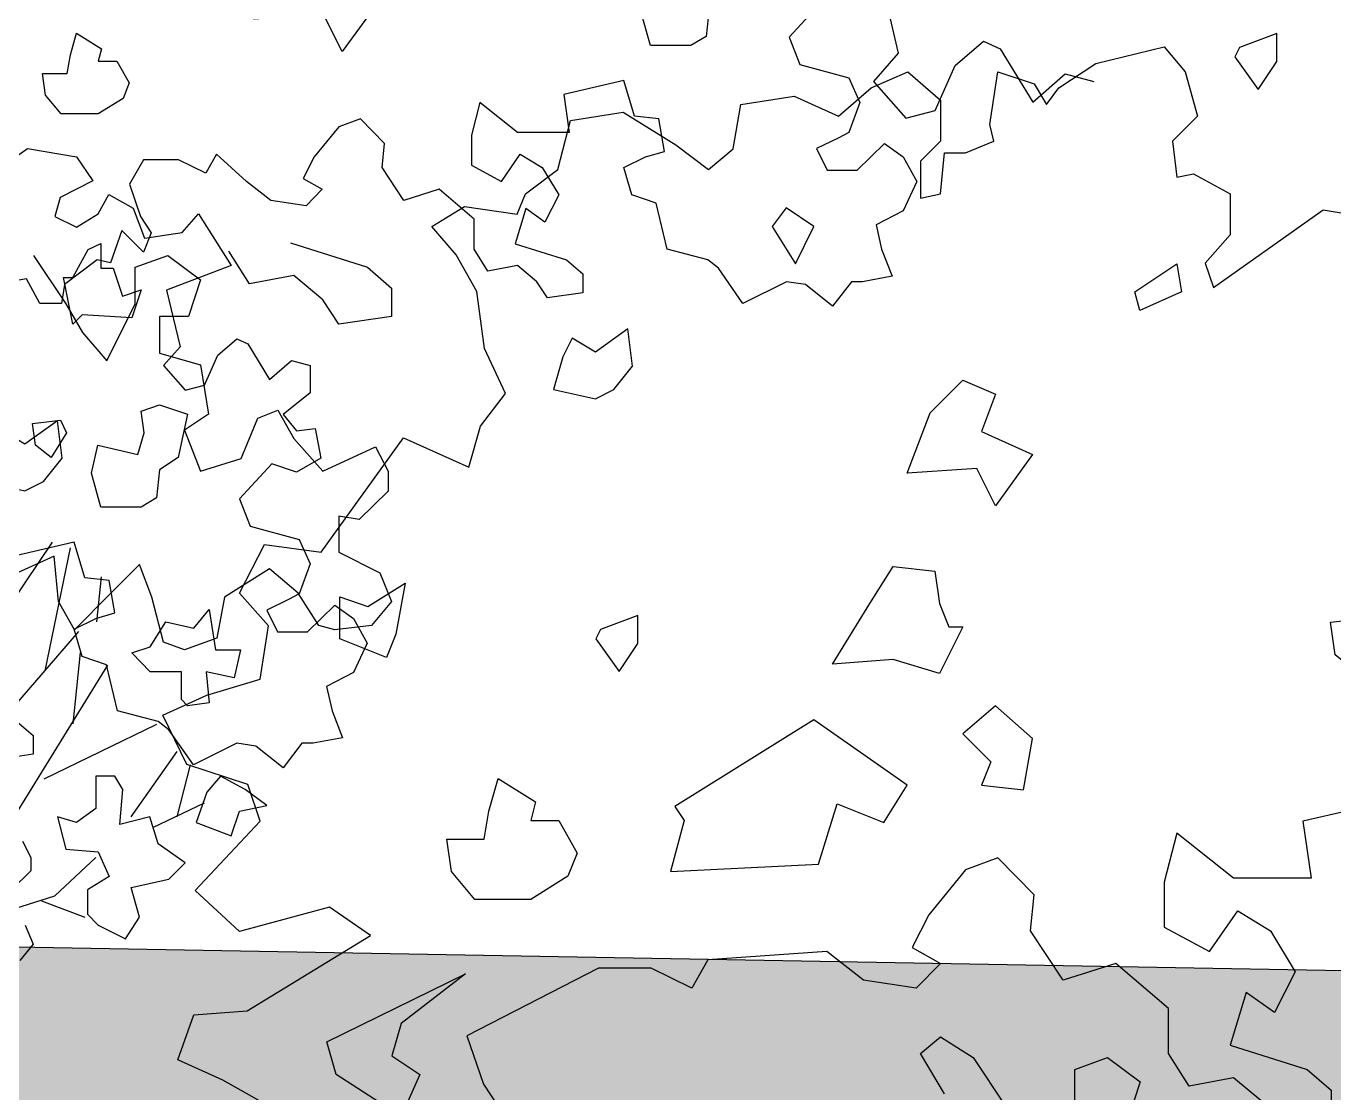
# Model space of a CAD drawing. Header units: inches. Extents: x 11.9 to 85.3, y 21.1 to 37.4.
# Drawn here: x 26.5165 to 27.0161, y 22.2421 to 22.6496 of the extents above; entities that cross this region are included whole.
import ezdxf

# ---------------------------------------------------------------- set-up
doc = ezdxf.new("R2010")
doc.units = ezdxf.units.IN
doc.header["$MEASUREMENT"] = 0
doc.layers.add('CAY', color=94, linetype='Continuous')
doc.layers.add('CAY-3', color=61, linetype='Continuous')

# ---------------------------------------------------------------- blocks, each defined once
blk = doc.blocks.new('A$C76451831')
at = {"layer": 'CAY'}
for p, q in [((3035.1, 1358.6), (3052.2, 1286.6)), ((3052.2, 1286.6), (3031, 1262.4)), ((2281, 794.5), (2332.5, 870.4)), ((2491.6, 827), (2512.8, 868.3)), ((2512.8, 868.3), (2561.2, 861.8)), ((2326.2, 761), (2347.8, 865.6)), ((2370.1, 802.5), (2374.1, 840.9)), ((2516.4, 799.3), (2491.6, 827)), ((2294.3, 724.1), (2354.9, 794.5)), ((2509.3, 753.8), (2516.4, 799.3)), ((2350.1, 715.8), (2356.4, 776.4)), ((2278.7, 602.9), (2379.6, 765.8)), ((2463.9, 740.3), (2509.3, 753.8)), ((2426.2, 723.2), (2463.9, 740.3)), ((2325.4, 669), (2421.3, 715.4)), ((2446.8, 681.3), (2426.2, 723.2)), ((2399.3, 636.8), (2438.6, 692.2)), ((2438.6, 636.8), (2450, 680.8)), ((2498.7, 664.2), (2446.8, 681.3)), ((2509.3, 632.9), (2498.7, 664.2)), ((2417.8, 627.7), (2461.8, 648.6)), ((2334.4, 569.5), (2369.4, 602.2)), ((2289.6, 555.4), (2334.4, 569.5)), ((2323, 565.2), (2360, 551.4))]:
    blk.add_line(p, q, dxfattribs=at)
for points in [[(2523.5, 1367), (2551.2, 1394.7), (2578.9, 1382.8), (2567, 1351.1), (2610.6, 1331.3), (2578.9, 1287.8), (2563.1, 1319.5), (2503.7, 1315.5)], [(3342.6, 1291.2), (3338.7, 1283.3), (3358.5, 1255.6), (3374.3, 1279.3), (3374.3, 1303.1)], [(2362.9, 1119.3), (2373.5, 1124.6), (2373.5, 1103.5), (2384.1, 1103.5), (2392, 1079.7), (2407.8, 1085), (2399.9, 1061.2), (2357.7, 1063.9), (2349.7, 1055.9), (2341.8, 1095.6), (2349.7, 1095.6)], [(2365.6, 929.2), (2370.9, 953), (2405.2, 945.1), (2410.4, 963.5), (2407.8, 982), (2423.6, 987.3), (2447.4, 979.4), (2439.5, 942.4), (2423.6, 931.9), (2421, 908.1), (2407.8, 900.2), (2373.5, 900.2)], [(2318.1, 953), (2315.4, 971.5), (2339.2, 974.1), (2344.5, 963.5), (2331.3, 942.4)], [(2577.1, 788.1), (2577.1, 823.8), (2600.8, 815.8), (2632.5, 835.6), (2624.6, 792.1), (2616.7, 772.3)], [(2415.7, 781.4), (2428.9, 802.5), (2452.7, 797.2), (2465.9, 813), (2471.2, 778.7), (2492.3, 778.7), (2487, 755), (2463.2, 760.2), (2465.9, 733.8), (2447.4, 731.2), (2442.1, 736.5), (2442.1, 760.2), (2415.7, 760.2), (2399.9, 776.1)], [(2392.2, 660), (2385.5, 671.4), (2369.4, 671.4), (2369.4, 643.8), (2352.9, 632), (2336.8, 636.8), (2343.9, 609.2), (2371.4, 606.9), (2380.8, 586), (2362.3, 574.6), (2362.3, 553.8), (2371.4, 544.4), (2394.6, 533), (2406.4, 551.4), (2399.3, 576.6), (2431.5, 583.7), (2445.3, 597.4), (2422.5, 613.6), (2415.4, 636.8), (2389.8, 630.1)], [(2475.5, 671.4), (2463.7, 657.6), (2454.7, 632), (2484.6, 620.6), (2491.7, 641.5), (2514.8, 646.2), (2496.4, 660)]]:
    blk.add_lwpolyline(points, close=True, dxfattribs=at)
for points in [[(2249.1, 1161.4), (2311.2, 1205.4), (2352.9, 1198.3), (2366.7, 1177.9), (2339.1, 1163.7), (2334.4, 1147.6), (2352.9, 1138.5), (2371.4, 1149.9), (2380.4, 1166.1), (2401.2, 1154.7), (2410.7, 1129.1), (2442.9, 1133.8), (2456.7, 1149.9), (2484.6, 1105.9), (2429.6, 1084.7), (2441, 1036.7), (2426.8, 1020.6), (2445.3, 999.7), (2461.8, 1004.1), (2473.2, 1029.6), (2489.3, 1043.4), (2498.7, 1039.1), (2517.2, 1008.8), (2535.7, 1024.9), (2551.8, 1020.6), (2551.8, 997.4), (2528.6, 978.9), (2540, 965.1), (2556.1, 967.1), (2560.8, 941.9), (2540, 930.1), (2519.2, 937.2), (2491.7, 907.3), (2500.7, 884.1), (2542.4, 872.7), (2551.8, 851.9), (2542.4, 826.3), (2533.3, 821.6), (2514.8, 812.5), (2523.9, 794.1), (2549.4, 794.1), (2572.6, 816.9), (2588.7, 805.5), (2600.1, 784.6), (2588.7, 759.5), (2565.6, 747.7), (2570.3, 726.8), (2579.3, 704), (2554.2, 699.3), (2544.7, 699.3), (2528.6, 678.5), (2505.4, 696.9), (2489.3, 699.3), (2452.3, 680.8), (2431.5, 710.7), (2422.5, 717.8), (2387.9, 726.8), (2378.5, 766.1), (2357.6, 773.2), (2350.9, 796.4), (2369.4, 805.5), (2385.5, 810.2), (2380.8, 837.7), (2360, 840.1), (2350.9, 870.4), (2299.8, 858.6)], [(2302.2, 717.8), (2316, 706), (2316, 689.9), (2286.1, 685.5)], [(2306.9, 615.9), (2314, 602.2), (2314, 590.8), (2297.5, 574.6)], [(2309.3, 544.4), (2316, 528.2), (2304.6, 514.5)]]:
    blk.add_lwpolyline(points, dxfattribs=at)
at = {"layer": 'CAY-3'}
for p, q in [((3100.6, 1276), (3124.7, 1296.6)), ((3124.7, 1296.6), (3138.9, 1290.1)), ((3220.2, 1277.6), (3278.5, 1291.8)), ((3278.5, 1291.8), (3296.2, 1270.6)), ((3138.9, 1290.1), (3166.6, 1244.7)), ((3029.1, 1257), (3060.4, 1270.6)), ((3060.4, 1270.6), (3088.1, 1246.4)), ((3083.5, 1237.6), (3100.6, 1276)), ((3130, 1225.7), (3137, 1270.6)), ((3137, 1270.6), (3167.7, 1260.5)), ((3166.6, 1244.7), (3194.3, 1268.9)), ((3188.9, 1257), (3220.2, 1277.6)), ((3194.3, 1268.9), (3218.5, 1262.4)), ((3296.2, 1270.6), (3306.9, 1232.8)), ((3031, 1262.4), (3058.7, 1231.2)), ((3167.7, 1260.5), (3178.3, 1242.8)), ((2918.3, 1242.8), (2963.7, 1249.9)), ((2963.7, 1249.9), (3001.4, 1232.8)), ((3001.4, 1232.8), (3029.1, 1257)), ((3088.1, 1246.4), (3088.1, 1211.6)), ((3178.3, 1242.8), (3188.9, 1257)), ((2773.2, 1229.3), (2818.1, 1236.4)), ((2818.1, 1236.4), (2862.9, 1208.6)), ((2911.8, 1205.1), (2918.3, 1242.8)), ((3058.7, 1231.2), (3083.5, 1237.6)), ((2762.6, 1187.4), (2773.2, 1229.3)), ((3133.5, 1211.6), (3130, 1225.7)), ((3306.9, 1232.8), (3285.6, 1211.6)), ((2862.9, 1208.6), (2890.6, 1187.4)), ((2890.6, 1187.4), (2911.8, 1205.1)), ((3088.1, 1211.6), (3071, 1194.5)), ((3109.3, 1201.6), (3133.5, 1211.6)), ((3285.6, 1211.6), (3289.2, 1180.9)), ((3071, 1194.5), (3071, 1163.2)), ((3088.1, 1166.8), (3091.6, 1201.6)), ((3091.6, 1201.6), (3109.3, 1201.6)), ((2734.9, 1166.8), (2762.6, 1187.4)), ((3289.2, 1180.9), (3303.3, 1183.9)), ((3303.3, 1183.9), (3334.6, 1166.8)), ((2727.8, 1149.6), (2734.9, 1166.8)), ((3071, 1163.2), (3088.1, 1166.8)), ((3334.6, 1166.8), (3334.6, 1131.9)), ((2655.3, 1139), (2683, 1156.1)), ((2683, 1156.1), (2727.8, 1149.6)), ((3320.4, 1087.1), (3413.6, 1153.2)), ((3413.6, 1153.2), (3476.1, 1142.6)), ((2676, 1114.8), (2655.3, 1139)), ((3334.6, 1131.9), (3313.3, 1107.8)), ((2693.6, 1083.6), (2676, 1114.8)), ((3313.3, 1107.8), (3320.4, 1087.1)), ((2700.1, 1035.2), (2693.6, 1083.6)), ((2717.8, 996.9), (2700.1, 1035.2)), ((2696.6, 969.1), (2717.8, 996.9)), ((2686.6, 934.3), (2696.6, 969.1)), ((2561.2, 861.8), (2631.1, 959.1)), ((2631.1, 959.1), (2686.6, 934.3)), ((6416.3, 659.8), (6481.8, 639.1)), ((3473.1, 650.6), (3396.5, 632.9)), ((6197.6, 649.2), (6225.3, 607.9)), ((6284.2, 639.1), (6312, 649.2)), ((6312, 649.2), (6339.7, 628.5)), ((6381.5, 625), (6363.8, 652.7)), ((6284.2, 607.9), (6284.2, 639.1)), ((6481.8, 639.1), (6502.4, 621.4)), ((2453.9, 573.9), (2509.3, 632.9)), ((3396.5, 632.9), (3403.5, 584.6)), ((6339.7, 628.5), (6329.6, 597.3)), ((6419.3, 632.1), (6381.5, 625)), ((6444, 611.4), (6419.3, 632.1)), ((3289.2, 622.9), (3278.5, 581)), ((3337.5, 584.6), (3289.2, 622.9)), ((6502.4, 621.4), (6502.4, 597.3)), ((3137, 601.7), (3109.3, 591.6)), ((3167.7, 570.4), (3137, 601.7)), ((6225.3, 607.9), (6239.4, 583.7)), ((6260.1, 559.5), (6284.2, 607.9)), ((6457.6, 590.8), (6444, 611.4)), ((3109.3, 591.6), (3078.1, 553.3)), ((6304.9, 597.3), (6304.9, 566)), ((6329.6, 597.3), (6304.9, 597.3)), ((6502.4, 597.3), (6457.6, 590.8)), ((3278.5, 581), (3278.5, 542.7)), ((3403.5, 584.6), (3337.5, 584.6)), ((6239.4, 583.7), (6260.1, 559.5)), ((2491.6, 539.1), (2453.9, 573.9)), ((3164.8, 539.7), (3167.7, 570.4)), ((2568.3, 559.8), (2491.6, 539.1)), ((2603, 535.6), (2568.3, 559.8)), ((3316.9, 522), (3341, 556.8)), ((3341, 556.8), (3368.8, 539.7)), ((6304.9, 566), (6339.7, 556)), ((3078.1, 553.3), (3063.9, 525.6)), ((6339.7, 556), (6346.7, 514.1)), ((2498.1, 471.6), (2603, 535.6)), ((3192.5, 497.8), (3164.8, 539.7)), ((3278.5, 542.7), (3316.9, 522)), ((3368.8, 539.7), (3390, 504.9)), ((3063.9, 525.6), (3088.1, 512)), ((2890.2, 514.9), (2876.6, 490.8)), ((2991.4, 522), (2890.2, 514.9)), ((3022.7, 497.8), (2991.4, 522)), ((3088.1, 512), (3067.5, 490.8)), ((3237.3, 512), (3192.5, 497.8)), ((3282.1, 473.7), (3237.3, 512)), ((6346.7, 514.1), (6326.1, 500.5)), ((6388.6, 510.6), (6405.7, 517.6)), ((6405.7, 517.6), (6419.3, 493.4)), ((2797, 507.9), (2685, 450.4)), ((2841.8, 507.9), (2797, 507.9)), ((2876.6, 490.8), (2841.8, 507.9)), ((3390, 504.9), (3372.3, 470.1)), ((6374.5, 476.3), (6388.6, 510.6)), ((3067.5, 490.8), (3022.7, 497.8)), ((6326.1, 500.5), (6339.7, 465.7)), ((6419.3, 493.4), (6444, 465.7)), ((3348.1, 487.2), (3334.6, 442.4)), ((3372.3, 470.1), (3348.1, 487.2)), ((6444, 465.7), (6488.8, 486.4)), ((6488.8, 486.4), (6499.5, 465.7)), ((2439.1, 429.8), (2452.7, 468.1)), ((2452.7, 468.1), (2498.1, 471.6)), ((3282.1, 435.3), (3282.1, 473.7)), ((6339.7, 465.7), (6374.5, 476.3)), ((6499.5, 465.7), (6499.5, 448.6)), ((2685, 450.4), (2699.2, 409.1)), ((3071, 435.3), (3088.1, 449.5)), ((3088.1, 449.5), (3115.8, 431.8)), ((6499.5, 448.6), (6474.7, 424.4)), ((3091.6, 401.1), (3071, 435.3)), ((3299.8, 407.6), (3282.1, 435.3)), ((3334.6, 442.4), (3400, 421.8)), ((2477.5, 412.7), (2439.1, 429.8)), ((3115.8, 431.8), (3143.5, 390.5)), ((3202.5, 421.8), (3230.2, 431.8)), ((3230.2, 431.8), (3257.9, 411.1)), ((6457.6, 427.4), (6457.6, 396.7)), ((6474.7, 424.4), (6457.6, 427.4)), ((2508.7, 395), (2477.5, 412.7)), ((3202.5, 390.5), (3202.5, 421.8)), ((3337.5, 414.7), (3299.8, 407.6)), ((3362.3, 394), (3337.5, 414.7)), ((3400, 421.8), (3420.6, 404.1)), ((2699.2, 409.1), (2712.7, 388.5)), ((3257.9, 411.1), (3247.9, 379.9)), ((3420.6, 404.1), (3420.6, 379.9)), ((6215.3, 393.2), (6184, 379)), ((6218.8, 354.8), (6215.3, 393.2)), ((6457.6, 396.7), (6492.4, 379)), ((6287.8, 386.1), (6263.6, 361.9)), ((6298.4, 358.4), (6287.8, 386.1)), ((6398.6, 382.6), (6360.3, 358.4)), ((6422.8, 361.9), (6398.6, 382.6)), ((6492.4, 379), (6502.4, 354.8)), ((6263.6, 361.9), (6232.4, 330.6)), ((6308.4, 320), (6298.4, 358.4)), ((6360.3, 358.4), (6353.8, 323.6)), ((6440.5, 334.2), (6422.8, 361.9)), ((6232.4, 330.6), (6218.8, 354.8)), ((6502.4, 354.8), (6485.3, 334.2)), ((6454.1, 330.6), (6440.5, 334.2)), ((6485.3, 334.2), (6454.1, 330.6)), ((6353.8, 323.6), (6326.1, 313.5)), ((6326.1, 313.5), (6308.4, 320))]:
    blk.add_line(p, q, dxfattribs=at)
blk.add_lwpolyline([(6868.2, 864.7), (6840.7, 834.9), (6849.8, 811.7), (6891.4, 800.2), (6900.9, 779.4), (6891.4, 753.8), (6882.4, 749.1), (6863.9, 740.1), (6872.9, 721.6), (6898.5, 721.6), (6921.7, 744.4), (6937.8, 733), (6949.2, 712.2), (6937.8, 687), (6914.6, 675.2), (6919.3, 654.4), (6928.4, 631.5), (6903.2, 626.8), (6893.8, 626.8), (6877.7, 606), (6854.5, 624.5), (6838.4, 626.8), (6801.4, 608.3), (6780.6, 638.2), (6771.5, 645.3), (6736.9, 654.4), (6727.5, 693.7), (6706.7, 700.8), (6700, 724), (6718.5, 733), (6734.6, 737.7), (6729.9, 765.3), (6709, 767.6), (6700, 797.9), (6648.9, 786.1), (6653.6, 753.8), (6609.6, 753.8), (6577.4, 779.4), (6570.3, 751.5), (6570.3, 725.9), (6595.8, 712.2), (6611.9, 735.4), (6630.4, 724), (6644.6, 700.8), (6632.8, 677.6), (6616.7, 689), (6607.6, 659.1), (6651.2, 645.3), (6665, 633.5), (6665, 617.4), (6635.1, 613.1), (6626.1, 626.8), (6609.6, 640.6), (6584.4, 635.9), (6572.6, 654.4), (6572.6, 679.9), (6542.8, 705.5), (6512.9, 696), (6494.4, 724), (6496.4, 744.4), (6475.9, 765.3), (6457.5, 758.6), (6436.6, 733), (6427.2, 714.5), (6443.3, 705.5), (6429.6, 691.3), (6399.7, 696), (6378.8, 712.2), (6353.3, 735.4), (6344.3, 719.2), (6321.1, 730.6), (6291.2, 730.6), (6279.4, 709.8), (6288.8, 682.3), (6297.9, 668.5), (6291.2, 652), (6279.4, 663.8), (6272.8, 670.4), (6263.3, 643), (6251.9, 645.3), (6224, 624.5), (6221.6, 608.3), (6203.1, 608.3), (6191.7, 629.2), (6163.8, 624.5)], dxfattribs=at)
for points in [[(2980.4, 1138.9), (2956.7, 1154.8), (2944.8, 1138.9), (2964.6, 1107.2)], [(3277.4, 1099.3), (3289.2, 1107.2), (3293.2, 1083.5), (3257.6, 1067.6), (3253.6, 1083.5)], [(2826, 1020.1), (2822.1, 1051.8), (2794.4, 1032), (2774.6, 1043.9), (2766.7, 1028), (2758.7, 1000.3), (2794.4, 992.4), (2810.2, 1000.3)], [(3079.4, 980.5), (3107.1, 1008.2), (3134.8, 996.3), (3123, 964.7), (3166.5, 944.9), (3134.8, 901.3), (3119, 933), (3059.6, 929)], [(6714.6, 856.8), (6719.9, 880.5), (6754.2, 872.6), (6759.5, 891.1), (6756.9, 909.6), (6772.7, 914.8), (6796.5, 906.9), (6788.5, 870), (6772.7, 859.4), (6770.1, 835.6), (6756.9, 827.7), (6722.6, 827.7)], [(3027.9, 818.1), (3047.7, 849.8), (3083.4, 845.8), (3087.3, 818.1), (3095.2, 798.3), (3107.1, 798.3), (3087.3, 758.7), (3047.7, 770.6), (2996.3, 766.6)], [(6252.8, 814.5), (6268.6, 814.5), (6279.2, 796), (6273.9, 782.8), (6252.8, 769.6), (6221.1, 769.6), (6207.9, 785.5), (6205.3, 803.9), (6226.4, 803.9), (6229, 819.8), (6234.3, 838.3), (6255.4, 825.1)], [(2798.8, 796), (2794.8, 788.1), (2814.6, 760.4), (2830.5, 784.1), (2830.5, 807.9)], [(3423.8, 774.6), (3419.9, 802.3), (3455.5, 806.2), (3463.4, 790.4), (3443.6, 758.7)], [(3158.6, 659.7), (3166.5, 703.3), (3134.8, 731), (3107.1, 707.2), (3130.9, 683.5), (3123, 663.7)], [(3039.8, 632), (3059.6, 663.7), (2980.4, 719.1), (2862.1, 645.5), (2870, 633.6), (2858.2, 590.1), (2984.4, 596.3), (3000.2, 647.8)], [(2739.4, 633.6), (2763.2, 633.6), (2779, 605.9), (2771.1, 586.1), (2739.4, 566.3), (2691.9, 566.3), (2672.1, 590.1), (2668.1, 617.8), (2699.8, 617.8), (2703.8, 641.6), (2711.7, 669.3), (2743.4, 649.5)], [(2573.8, 417.4), (2565.9, 445.1), (2684, 503), (2629.2, 460.9), (2621.3, 433.2), (2645.1, 417.4), (2629.2, 381.7)], [(6222, 476.6), (6218.1, 508.3), (6190.4, 488.5), (6170.6, 500.4), (6162.6, 484.6), (6154.7, 456.8), (6190.4, 448.9), (6206.2, 456.8)]]:
    blk.add_lwpolyline(points, close=True, dxfattribs=at)

msp = doc.modelspace()

# ---------------------------------------------------------------- hatches: boundary and pattern name
at = {"true_color": 0x000000}
h = msp.add_hatch(color=18, dxfattribs=at)
h.dxf.hatch_style = 1
h.paths.add_polyline_path([(70.51978, 21.54651), (69.24363, 22.3819), (69.24363, 24.06333), (69.11663, 24.06333), (69.11663, 22.25961), (70.25366, 21.51914), (12.49661, 22.54745), (12.49661, 21.9488), (70.51978, 21.1086)])

# ---------------------------------------------------------------- linework, layer by layer
msp.add_lwpolyline([(12.49661, 22.54745), (70.25366, 21.51914), (69.11663, 22.25961), (69.11663, 24.06333), (67.06144, 24.06333), (69.24363, 24.06333), (69.24363, 22.3819), (70.51978, 21.54651), (70.51978, 21.1086), (12.49661, 21.9488)], close=True)

# ---------------------------------------------------------------- block references
at = {"layer": 'CAY', "xscale": 0.0004489089019145984, "yscale": 0.0004489089019145984, "zscale": 0.0004489089019145984}
for p in [(23.73714, 22.27055), (25.47952, 22.06171)]:
    msp.add_blockref('A$C76451831', p, dxfattribs=at)

doc.saveas('drawing.dxf')
